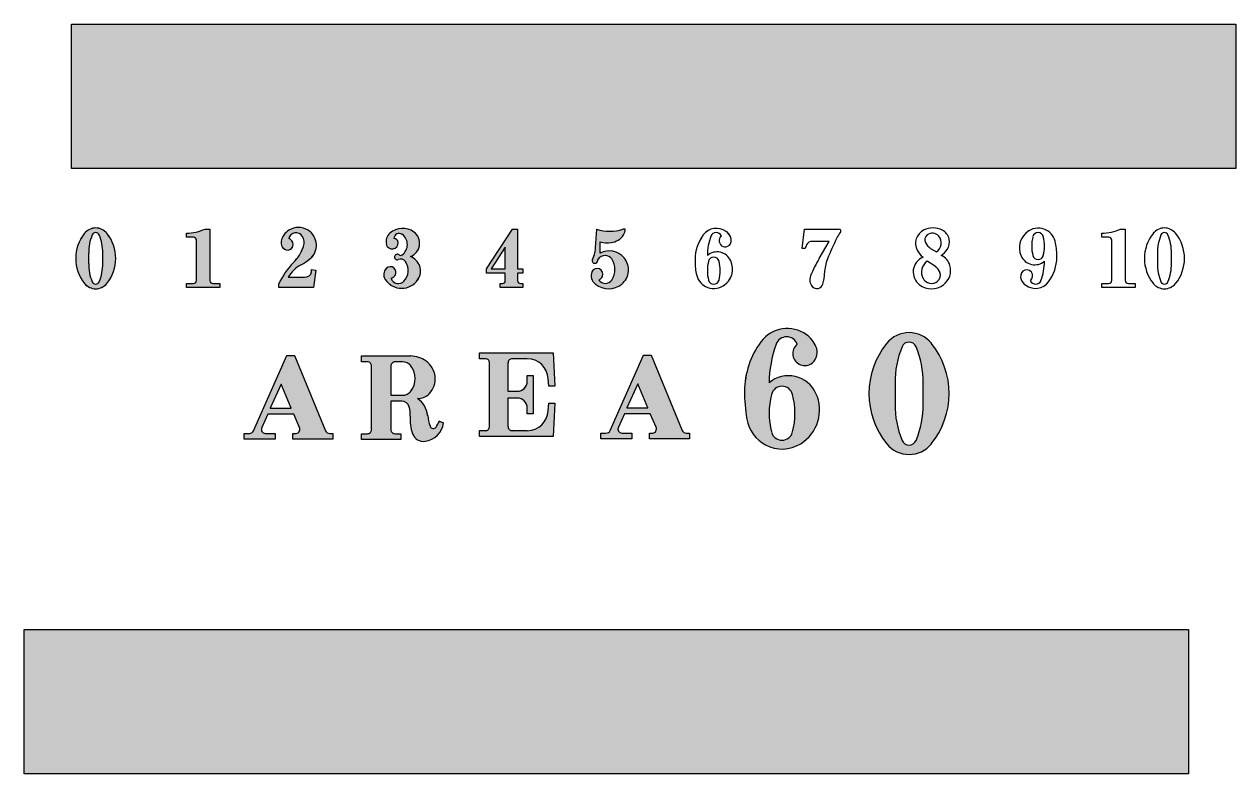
# Model space of a CAD drawing. Extents: x -30826 to 38793, y -30114 to 48793.
# Drawn here: x -30435 to -8716, y 23416 to 36856 of the extents above; entities that cross this region are included whole.
import ezdxf

# ---------------------------------------------------------------- set-up
doc = ezdxf.new("R2010")
doc.units = 13
doc.layers.add('APS_GEOMETRY', color=7, linetype='Continuous')
pattern_1 = [(0, (-25422.162, 29797.571), (0, 6.985), [5.08, -1.905]), (90, (-25422.162, 29797.571), (-6.985, 4e-16), [5.08, -1.905])]

msp = doc.modelspace()

# ---------------------------------------------------------------- hatches: boundary and pattern name
at = {"true_color": 0xffffff}
h = msp.add_hatch(color=7, dxfattribs=at)
h.dxf.hatch_style = 1
h.paths.add_polyline_path([(-8716, 36856), (-29586, 36856), (-29586, 34267), (-8716, 34267)])
h = msp.add_hatch(dxfattribs=at)
h.set_pattern_fill('ANGLE')
h.set_pattern_definition(pattern_1)
h.paths.add_polyline_path([(-28954, 33110, 0.472356), (-29353, 33110, 0.354335), (-29353, 32206, 0.472504), (-28954, 32207, 0.354335)])
h.paths.add_polyline_path([(-29028, 32563, -0.102374), (-29091, 32238, -0.669217), (-29217, 32238, -0.102357), (-29280, 32563), (-29280, 32753, -0.102323), (-29217, 33078, -0.669463), (-29091, 33078, -0.102393), (-29028, 32752)], flags=16)
h = msp.add_hatch(dxfattribs=at)
h.set_pattern_fill('ANGLE')
h.set_pattern_definition(pattern_1)
h.paths.add_polyline_path([(-25346, 33162, 0.293064), (-25694, 33161, 0.202975), (-25829, 32962, 0.283572), (-25776, 32826, 0.903355), (-25639, 32973, 0.087043), (-25692, 33015, -0.661266), (-25451, 33057, -0.228341), (-25428, 32874, -0.007574), (-25430, 32868, -0.110231), (-25608, 32584, 0.077107), (-25871, 32201), (-25871, 32133), (-25251, 32133), (-25209, 32448), (-25283, 32458), (-25283, 32416, -0.35433), (-25409, 32322), (-25703, 32322, -0.134631), (-25470, 32543, 0.046804), (-25314, 32648, 0.511731)])
h.paths.add_polyline_path([(-27107, 33183), (-27192, 33183, -0.094487), (-27527, 33109), (-27527, 33036), (-27402, 33036, -0.414214), (-27349, 32984), (-27349, 32259, -0.41421), (-27401, 32206), (-27527, 32206), (-27527, 32133), (-26929, 32133), (-26929, 32206), (-27055, 32206, -0.414214), (-27107, 32258)])
h.paths.add_polyline_path([(-23513, 32689, 0.598182), (-23450, 33130, 0.356783), (-23882, 33108, 0.272075), (-23943, 32910, 0.930563), (-23734, 32944, 0.36933), (-23807, 33015, -0.614489), (-23660, 33088, -0.503909), (-23660, 32721, -0.333124), (-23713, 32721, 0.548394), (-23796, 32689, 0.606427), (-23733, 32637, -0.362554), (-23597, 32595, -0.343525), (-23626, 32251, -0.573576), (-23859, 32301, 0.196899), (-23786, 32354, 0.889648), (-23943, 32480, 0.354067), (-23964, 32280, 0.54376), (-23376, 32280, 0.480048)])
h = msp.add_hatch(color=7, dxfattribs=at)
h.dxf.hatch_style = 1
h.paths.add_polyline_path([(-21496, 32133), (-21496, 32206), (-21538, 32206, -0.414214), (-21590, 32258), (-21590, 32395), (-21496, 32395), (-21496, 32469), (-21590, 32469), (-21590, 33183), (-21685, 33183), (-22147, 32469), (-22147, 32395), (-21811, 32395), (-21811, 32259, -0.414204), (-21863, 32206), (-21905, 32206), (-21905, 32133)])
h.paths.add_polyline_path([(-21811, 32469), (-22063, 32469), (-21811, 32857)], flags=16)
h.paths.add_polyline_path([(-20197, 32196, 0.346468), (-19724, 32196, 0.417339), (-19682, 32669, 0.354311), (-20113, 32752), (-20113, 32952, 0.086643), (-19913, 32942, 0.220384), (-19693, 33078, 0.149647), (-19661, 33183), (-19703, 33183, -0.165354), (-20176, 33183), (-20207, 32763, -0.086838), (-20249, 32637, 0.737492), (-20187, 32574, 0.319082), (-20155, 32637, -0.259792), (-20018, 32710, -0.244164), (-19903, 32647, -0.296934), (-19901, 32272, -0.542128), (-20134, 32269, 0.157479), (-20071, 32332, 0.990574), (-20260, 32416, 0.330681)])
h = msp.add_hatch(dxfattribs=at)
h.set_pattern_fill('ANGLE')
h.set_pattern_definition(pattern_1)
h.paths.add_polyline_path([(-17082, 30427, -0.08627), (-16957, 31117, -0.69807), (-16578, 31120, 1.000031), (-16305, 30784, 0.314891), (-16242, 31078, 0.133886), (-16410, 31288, 0.409493), (-17229, 31162, 0.15755), (-17523, 30279, 0.047196), (-17481, 29776, 0.236241), (-17145, 29314, 0.267569), (-16515, 29335, 0.379043), (-16243, 30240, 0.494674)])
h.paths.add_polyline_path([(-17040, 30217, -0.778981), (-16662, 30217, -0.126016), (-16662, 29545, -0.779365), (-17040, 29545, -0.126014)], flags=16)
h.paths.add_polyline_path([(-14174, 31137, 0.472356), (-14972, 31137, 0.354335), (-14972, 29331, 0.472504), (-14174, 29331, 0.354335)])
h.paths.add_polyline_path([(-14825, 30423, -0.102323), (-14699, 31074, -0.669463), (-14447, 31074, -0.102393), (-14321, 30423), (-14321, 30045, -0.102374), (-14447, 29394, -0.669217), (-14699, 29394, -0.102357), (-14825, 30045)], flags=16)
h = msp.add_hatch(color=7, dxfattribs=at)
h.dxf.hatch_style = 1
h.paths.add_polyline_path([(-24900, 29415), (-24900, 29520), (-24959, 29520, -0.276303), (-25035, 29565), (-25590, 30915), (-25725, 30915), (-26324, 29565, -0.316391), (-26400, 29520), (-26490, 29520), (-26490, 29415), (-25935, 29415), (-25935, 29520), (-26115, 29520, -0.581446), (-26175, 29625), (-26070, 29865), (-25605, 29865), (-25500, 29625, -0.504245), (-25560, 29520), (-25620, 29520), (-25620, 29415)])
h.paths.add_polyline_path([(-25650, 29970), (-26025, 29970), (-25830, 30405)], flags=16)
h.paths.add_polyline_path([(-23248, 29378, 0.338552), (-22918, 29708), (-22993, 29738, -0.046809), (-23052, 29634, -0.613455), (-23158, 29648, -0.05507), (-23203, 29843, 0.212637), (-23383, 30143, 0.204688), (-23173, 30233, 0.456742), (-23233, 30818, 0.141723), (-23503, 30908), (-24388, 30908), (-24388, 30803), (-24283, 30803, -0.414214), (-24208, 30729), (-24208, 29588, -0.414208), (-24282, 29513), (-24388, 29513), (-24388, 29408), (-23683, 29408), (-23683, 29513), (-23788, 29513, -0.414214), (-23863, 29587), (-23863, 30098), (-23668, 30098, -0.346477), (-23533, 29993, -0.078653), (-23518, 29828, 0.102324), (-23473, 29513, 0.354652)])
h.paths.add_polyline_path([(-23653, 30203), (-23863, 30203), (-23863, 30728, -0.414209), (-23789, 30803), (-23653, 30803, -0.240879), (-23501, 30725, -0.325709), (-23501, 30281, -0.241009)], flags=16)
h.paths.add_polyline_path([(-21043, 30499), (-21028, 30364), (-20923, 30364), (-20953, 30964), (-22273, 30964), (-22273, 30859), (-22168, 30859, -0.414214), (-22093, 30784), (-22093, 29644, -0.414208), (-22167, 29569), (-22273, 29569), (-22273, 29464), (-20953, 29464), (-20923, 30064), (-21028, 30064), (-21043, 29929, -0.401909), (-21418, 29569), (-21688, 29569, -0.414214), (-21763, 29643), (-21763, 30154), (-21598, 30154, -0.414213), (-21418, 29976), (-21418, 29869), (-21313, 29869), (-21313, 30559), (-21418, 30559), (-21418, 30453, -0.414214), (-21596, 30274), (-21763, 30274), (-21763, 30784, -0.414214), (-21688, 30859), (-21418, 30859, -0.401946)])
h.paths.add_polyline_path([(-18507, 29420), (-18507, 29525), (-18567, 29525, -0.276303), (-18642, 29570), (-19197, 30920), (-19332, 30920), (-19932, 29571, -0.316391), (-20007, 29525), (-20097, 29525), (-20097, 29420), (-19542, 29420), (-19542, 29525), (-19722, 29525, -0.581444), (-19782, 29630), (-19677, 29870), (-19212, 29870), (-19107, 29630, -0.504245), (-19167, 29525), (-19227, 29525), (-19227, 29420)])
h.paths.add_polyline_path([(-19257, 29975), (-19632, 29975), (-19437, 30410)], flags=16)
h = msp.add_hatch(color=7, dxfattribs=at)
h.dxf.hatch_style = 1
h.paths.add_polyline_path([(-9565, 26005), (-30435, 26005), (-30435, 23416), (-9565, 23416)])

# ---------------------------------------------------------------- linework, layer by layer
at = {"lineweight": 0}
for p, q in [((-8716, 36856), (-29586, 36856)), ((-29586, 36856), (-29586, 34267)), ((-8716, 34267), (-8716, 36856)), ((-29586, 34267), (-8716, 34267)), ((-30435, 23416), (-30435, 26005)), ((-30435, 26005), (-9565, 26005)), ((-9565, 26005), (-9565, 23416)), ((-9565, 23416), (-30435, 23416))]:
    msp.add_line(p, q, dxfattribs=at)
at = {"color": 7, "lineweight": 0}
for p, q in [((-29586, 34267), (-29586, 36856)), ((-29586, 36856), (-8716, 36856)), ((-8716, 36856), (-8716, 34267)), ((-8716, 34267), (-29586, 34267)), ((-27527, 33036), (-27527, 33109)), ((-27402, 33036), (-27527, 33036)), ((-27192, 33183), (-27107, 33183)), ((-27107, 33183), (-27107, 32258)), ((-22147, 32469), (-21685, 33183)), ((-21685, 33183), (-22147, 32469)), ((-21685, 33183), (-21590, 33183)), ((-21590, 33183), (-21685, 33183)), ((-21590, 33183), (-21590, 32469)), ((-21590, 32469), (-21590, 33183)), ((-20207, 32763), (-20176, 33183)), ((-20176, 33183), (-20207, 32763)), ((-19703, 33183), (-19661, 33183)), ((-19661, 33183), (-19703, 33183)), ((-27349, 32259), (-27349, 32984)), ((-22063, 32469), (-21811, 32857)), ((-22063, 32469), (-21811, 32857)), ((-21811, 32857), (-21811, 32469)), ((-21811, 32857), (-21811, 32469)), ((-20113, 32952), (-20113, 32752)), ((-20113, 32752), (-20113, 32952)), ((-29280, 32563), (-29280, 32753)), ((-29028, 32752), (-29028, 32563)), ((-25283, 32416), (-25283, 32458)), ((-25283, 32458), (-25209, 32448)), ((-25209, 32448), (-25251, 32133)), ((-22147, 32395), (-22147, 32469)), ((-22147, 32469), (-22147, 32395)), ((-21811, 32395), (-22147, 32395)), ((-22147, 32395), (-21811, 32395)), ((-21811, 32469), (-22063, 32469)), ((-21811, 32469), (-22063, 32469)), ((-21811, 32259), (-21811, 32395)), ((-21811, 32395), (-21811, 32259)), ((-21590, 32469), (-21496, 32469)), ((-21496, 32469), (-21590, 32469)), ((-21496, 32395), (-21590, 32395)), ((-21590, 32395), (-21590, 32258)), ((-21590, 32258), (-21590, 32395)), ((-21590, 32395), (-21496, 32395)), ((-21496, 32469), (-21496, 32395)), ((-21496, 32395), (-21496, 32469)), ((-27527, 32133), (-27527, 32206)), ((-27527, 32206), (-27401, 32206)), ((-27055, 32206), (-26929, 32206)), ((-26929, 32206), (-26929, 32133)), ((-25871, 32133), (-25871, 32201)), ((-25703, 32322), (-25409, 32322)), ((-21905, 32133), (-21905, 32206)), ((-21905, 32206), (-21863, 32206)), ((-21863, 32206), (-21905, 32206)), ((-21905, 32206), (-21905, 32133)), ((-21538, 32206), (-21496, 32206)), ((-21496, 32206), (-21538, 32206)), ((-21496, 32206), (-21496, 32133)), ((-21496, 32133), (-21496, 32206)), ((-26929, 32133), (-27527, 32133)), ((-25251, 32133), (-25871, 32133)), ((-21496, 32133), (-21905, 32133)), ((-21905, 32133), (-21496, 32133)), ((-25725, 30915), (-26324, 29565)), ((-25725, 30915), (-26324, 29565)), ((-25590, 30915), (-25725, 30915)), ((-25590, 30915), (-25725, 30915)), ((-25035, 29565), (-25590, 30915)), ((-25035, 29565), (-25590, 30915)), ((-24388, 30803), (-24388, 30908)), ((-24388, 30908), (-23503, 30908)), ((-23503, 30908), (-24388, 30908)), ((-24388, 30908), (-24388, 30803)), ((-22273, 30859), (-22273, 30964)), ((-22273, 30964), (-20953, 30964)), ((-20953, 30964), (-22273, 30964)), ((-22273, 30964), (-22273, 30859)), ((-22168, 30859), (-22273, 30859)), ((-22273, 30859), (-22168, 30859)), ((-21418, 30859), (-21688, 30859)), ((-21688, 30859), (-21418, 30859)), ((-20953, 30964), (-20923, 30364)), ((-20923, 30364), (-20953, 30964)), ((-19932, 29571), (-19332, 30920)), ((-19332, 30920), (-19932, 29571)), ((-19332, 30920), (-19197, 30920)), ((-19197, 30920), (-19332, 30920)), ((-19197, 30920), (-18642, 29570)), ((-18642, 29570), (-19197, 30920)), ((-24283, 30803), (-24388, 30803)), ((-24388, 30803), (-24283, 30803)), ((-24208, 29588), (-24208, 30729)), ((-24208, 30729), (-24208, 29588)), ((-23863, 30203), (-23863, 30728)), ((-23863, 30203), (-23863, 30728)), ((-23789, 30803), (-23653, 30803)), ((-23789, 30803), (-23653, 30803)), ((-22093, 29644), (-22093, 30784)), ((-22093, 30784), (-22093, 29644)), ((-21763, 30784), (-21763, 30274)), ((-21763, 30274), (-21763, 30784)), ((-21418, 30453), (-21418, 30559)), ((-21418, 30559), (-21313, 30559)), ((-21313, 30559), (-21418, 30559)), ((-21418, 30559), (-21418, 30453)), ((-21313, 30559), (-21313, 29869)), ((-21313, 29869), (-21313, 30559)), ((-21028, 30364), (-21043, 30499)), ((-21043, 30499), (-21028, 30364)), ((-19632, 29975), (-19437, 30410)), ((-19632, 29975), (-19437, 30410)), ((-19437, 30410), (-19257, 29975)), ((-19437, 30410), (-19257, 29975)), ((-26025, 29970), (-25830, 30405)), ((-26025, 29970), (-25830, 30405)), ((-25830, 30405), (-25650, 29970)), ((-25830, 30405), (-25650, 29970)), ((-23653, 30203), (-23863, 30203)), ((-23653, 30203), (-23863, 30203)), ((-21763, 30274), (-21596, 30274)), ((-21596, 30274), (-21763, 30274)), ((-20923, 30364), (-21028, 30364)), ((-21028, 30364), (-20923, 30364)), ((-23668, 30098), (-23863, 30098)), ((-23863, 30098), (-23863, 29587)), ((-23863, 30098), (-23668, 30098)), ((-23863, 29587), (-23863, 30098)), ((-21598, 30154), (-21763, 30154)), ((-21763, 30154), (-21763, 29643)), ((-21763, 30154), (-21598, 30154)), ((-21763, 29643), (-21763, 30154)), ((-21418, 29869), (-21418, 29976)), ((-21418, 29976), (-21418, 29869)), ((-21043, 29929), (-21028, 30064)), ((-21028, 30064), (-21043, 29929)), ((-21028, 30064), (-20923, 30064)), ((-20923, 30064), (-21028, 30064)), ((-20923, 30064), (-20953, 29464)), ((-20953, 29464), (-20923, 30064)), ((-19257, 29975), (-19632, 29975)), ((-19257, 29975), (-19632, 29975)), ((-26175, 29625), (-26070, 29865)), ((-26175, 29625), (-26070, 29865)), ((-26070, 29865), (-25605, 29865)), ((-26070, 29865), (-25605, 29865)), ((-25650, 29970), (-26025, 29970)), ((-25650, 29970), (-26025, 29970)), ((-25605, 29865), (-25500, 29625)), ((-25605, 29865), (-25500, 29625)), ((-21313, 29869), (-21418, 29869)), ((-21418, 29869), (-21313, 29869)), ((-19677, 29870), (-19782, 29630)), ((-19782, 29630), (-19677, 29870)), ((-19212, 29870), (-19677, 29870)), ((-19677, 29870), (-19212, 29870)), ((-19107, 29630), (-19212, 29870)), ((-19212, 29870), (-19107, 29630)), ((-22993, 29738), (-22918, 29708)), ((-22918, 29708), (-22993, 29738)), ((-22273, 29569), (-22167, 29569)), ((-22273, 29464), (-22273, 29569)), ((-22167, 29569), (-22273, 29569)), ((-22273, 29569), (-22273, 29464)), ((-21688, 29569), (-21418, 29569)), ((-21418, 29569), (-21688, 29569)), ((-26400, 29520), (-26490, 29520)), ((-26490, 29520), (-26490, 29415)), ((-26400, 29520), (-26490, 29520)), ((-26490, 29520), (-26490, 29415)), ((-26490, 29415), (-25935, 29415)), ((-26490, 29415), (-25935, 29415)), ((-25935, 29520), (-26115, 29520)), ((-25935, 29520), (-26115, 29520)), ((-25935, 29415), (-25935, 29520)), ((-25935, 29415), (-25935, 29520)), ((-25560, 29520), (-25620, 29520)), ((-25620, 29520), (-25620, 29415)), ((-25560, 29520), (-25620, 29520)), ((-25620, 29520), (-25620, 29415)), ((-25620, 29415), (-24900, 29415)), ((-25620, 29415), (-24900, 29415)), ((-24900, 29520), (-24959, 29520)), ((-24900, 29520), (-24959, 29520)), ((-24900, 29415), (-24900, 29520)), ((-24900, 29415), (-24900, 29520)), ((-24388, 29513), (-24282, 29513)), ((-24388, 29408), (-24388, 29513)), ((-24282, 29513), (-24388, 29513)), ((-24388, 29513), (-24388, 29408)), ((-23683, 29408), (-24388, 29408)), ((-24388, 29408), (-23683, 29408)), ((-23788, 29513), (-23683, 29513)), ((-23683, 29513), (-23788, 29513)), ((-23683, 29513), (-23683, 29408)), ((-23683, 29408), (-23683, 29513)), ((-20953, 29464), (-22273, 29464)), ((-22273, 29464), (-20953, 29464)), ((-20097, 29525), (-20007, 29525)), ((-20097, 29420), (-20097, 29525)), ((-20007, 29525), (-20097, 29525)), ((-20097, 29525), (-20097, 29420)), ((-19542, 29420), (-20097, 29420)), ((-20097, 29420), (-19542, 29420)), ((-19722, 29525), (-19542, 29525)), ((-19542, 29525), (-19722, 29525)), ((-19542, 29525), (-19542, 29420)), ((-19542, 29420), (-19542, 29525)), ((-19227, 29420), (-19227, 29525)), ((-19227, 29525), (-19167, 29525)), ((-19167, 29525), (-19227, 29525)), ((-19227, 29525), (-19227, 29420)), ((-18507, 29420), (-19227, 29420)), ((-19227, 29420), (-18507, 29420)), ((-18567, 29525), (-18507, 29525)), ((-18507, 29525), (-18567, 29525)), ((-18507, 29525), (-18507, 29420)), ((-18507, 29420), (-18507, 29525))]:
    msp.add_line(p, q, dxfattribs=at)
for points in [[(-29586, 36856), (-8716, 36856), (-8716, 34267), (-29586, 34267)], [(-30435, 26005), (-9565, 26005), (-9565, 23416), (-30435, 23416)]]:
    msp.add_lwpolyline(points, close=True)
for centre, radius, start, end in [((-28796, 32658), 717, 141.4338, 218.5706), ((-29154, 32945), 258, 38.1571, 141.8399), ((-28462, 32763), 818, 157.3612, 180.7305), ((-29154, 33052), 68.1, 22.4634, 157.6667), ((-29846, 32763), 818, 359.2619, 22.6471), ((-29512, 32658), 717, 321.4289, 38.5657), ((-27552, 34027), 918, 271.5435, 293.1342), ((-27401, 32984), 52.2, 0.2965, 90.2967), ((-25527, 32903), 308, 122.4532, 167.7262), ((-25519, 32890), 323, 57.5159, 122.4627), ((-25562, 32985), 133, 32.994, 166.8314), ((-25786, 32844), 196, 41.5675, 61.2341), ((-25629, 32942), 212, 341.4922, 32.9821), ((-25515, 32893), 318, 308.7013, 57.7118), ((-23745, 32957), 204, 131.6473, 193.3248), ((-23652, 32854), 342, 54.4048, 131.8079), ((-23715, 33014), 92.1, 53.6335, 179.6752), ((-23812, 32937), 78.6, 3.5123, 86.4055), ((-23796, 32905), 229, 306.4896, 53.562), ((-23600, 32927), 253, 290.0746, 54.5224), ((-19939, 33878), 734, 251.2211, 288.7778), ((-19939, 33878), 734, 251.2211, 288.7778), ((-19950, 33248), 308, 276.8577, 326.6203), ((-19950, 33248), 308, 276.9067, 326.6203), ((-19848, 33182), 187, 326.2716, 0.3154), ((-19848, 33182), 187, 326.2716, 0.3154), ((-17654, 32630, 140000000), 756, 144.1619, 179.4835), ((-18026, 32901), 295, 54.2113, 144.5456), ((-17165, 32703), 1024, 159.7931, 179.5949), ((-18032, 33022), 101, 20.5623, 159.432), ((-17869, 32973), 108, 129.0945, 309.098), ((-18004, 32934), 256, 24.5528, 53.9066), ((-17890, 32985), 131, 312.9432, 25.0981), ((-25692, 32937), 139, 167.1045, 231.9286), ((-25715, 32906), 101, 231.7802, 41.6765), ((-26154, 33126), 769, 315.223, 340.8641), ((-23840, 32934), 107, 193.3244, 3.7503), ((-19983, 33518), 581, 257.0875, 276.8692), ((-19983, 33518), 581, 257.0875, 276.8952), ((-24503, 31545), 1517, 136.7663, 154.4031), ((-25947, 33427), 1004, 298.2798, 308.9096), ((-23751, 32680), 46.2, 167.7643, 292.6989), ((-23744, 32679), 53.1, 52.8441, 168.3007), ((-23690, 32534), 112, 32.9857, 112.6989), ((-23686, 32756), 44, 233.3911, 306.4895), ((-23833, 32442), 281, 316.5809, 32.9858), ((-23609, 32430), 277, 326.196, 69.7475), ((-20208, 32615), 46.4, 151.4418, 298.6974), ((-20208, 32615), 46.4, 151.8284, 297.4624), ((-20589, 32820), 386, 331.6584, 351.4639), ((-20589, 32820), 386, 331.6119, 351.4639), ((-20215, 32628), 61.5, 297.6133, 8.401), ((-20215, 32628), 61.5, 298.5465, 8.401), ((-20020, 32551), 159, 89.1816, 147.4338), ((-20020, 32551), 159, 89.1816, 147.4338), ((-19949, 32445), 348, 39.9406, 117.9798), ((-19949, 32445), 348, 39.9406, 117.9798), ((-20021, 32568), 143, 33.9501, 88.8344), ((-20021, 32568), 143, 33.9501, 88.8344), ((-20190, 32458), 344, 326.6819, 33.314), ((-20190, 32458), 344, 327.1623, 33.314), ((-19937, 32453), 334, 309.6169, 40.2277), ((-19937, 32453), 334, 309.6169, 40.2277), ((-17069, 32622), 1341, 179.3644, 190.1728), ((-17512, 32437), 677, 165.6355, 194.3644), ((-18015, 32504), 270, 24.5894, 130.0881), ((-18074, 32582), 97.5, 14.1773, 165.8489), ((-18636, 32437), 677, 345.6392, 14.3684), ((-18094, 32468), 357, 301.7448, 24.6157), ((-28462, 32553), 818, 179.2657, 202.6427), ((-29846, 32553), 818, 337.3535, 0.7343), ((-25183, 32009), 607, 118.4176, 148.9166), ((-25404, 32447), 125, 267.8482, 345.8911), ((-23831, 32367), 159, 136.0058, 212.929), ((-23872, 32407), 102, 325.5238, 136.3092), ((-20080, 32349), 192, 159.3477, 232.5399), ((-20080, 32349), 192, 159.3477, 232.5399), ((-20165, 32374), 103, 336.58, 155.4948), ((-20165, 32374), 103, 336.58, 155.4948), ((-18074, 32437), 319, 189.4425, 242.6086), ((-29154, 32371), 258, 218.1708, 321.8261), ((-29154, 32264), 68.1, 202.4014, 337.5658), ((-27401, 32259), 52.2, 270.2973, 0.2966), ((-27055, 32259), 52.2, 180.2966, 270.2967), ((-23670, 32471), 350, 212.9291, 326.2992), ((-23887, 32417), 119, 283.2657, 325.7073), ((-23728, 32344), 138, 198.0953, 316.2856), ((-21863, 32259), 52.2, 270.2986, 0.2967), ((-21863, 32259), 52.2, 270.2986, 0.2967), ((-21538, 32259), 52.2, 180.2966, 270.2967), ((-21538, 32259), 52.2, 180.2966, 270.2967), ((-19960, 32496), 382, 231.7794, 308.2177), ((-19960, 32496), 382, 231.7794, 308.2177), ((-20200, 32399), 145, 297.101, 332.8985), ((-20200, 32399), 145, 297.101, 332.8985), ((-20018, 32346), 139, 213.6643, 327.5176), ((-20018, 32346), 139, 213.6643, 326.3266), ((-18073, 32432), 315, 241.9351, 301.8552), ((-18074, 32293), 97.5, 194.1485, 345.8749), ((-16755, 30809), 591, 54.2113, 143.2863), ((-16711, 30875), 511, 23.4035, 53.9066), ((-16010, 30266), 1513, 143.67, 179.4835), ((-15033, 30412), 2048, 159.7931, 179.5949), ((-16767, 31049), 202, 20.5623, 159.432), ((-16441, 30952), 216, 129.0945, 309.098), ((-16483, 30976), 262, 312.9432, 22.8582), ((-23523, 30396), 512, 55.4331, 87.6987), ((-23523, 30396), 512, 55.4331, 87.6987), ((-22167, 30784), 74.6, 0.2965, 90.2967), ((-22167, 30784), 74.6, 0.2965, 90.2967), ((-21688, 30784), 74.6, 90.2966, 180.2966), ((-21688, 30784), 74.6, 90.2966, 180.2966), ((-21418, 30483), 376, 2.4104, 90.0002), ((-21418, 30483), 376, 2.4104, 90.0002), ((-24282, 30728), 74.6, 0.2965, 90.2967), ((-24282, 30728), 74.6, 0.2965, 90.2967), ((-23788, 30728), 74.6, 90.2975, 180.2966), ((-23788, 30728), 74.6, 90.2975, 180.2966), ((-23653, 30616), 187, 35.827, 90.0004), ((-23653, 30616), 187, 36.8542, 90.0004), ((-23653, 30616), 187, 35.827, 36.8542), ((-23806, 30503), 377, 323.9255, 36.0891), ((-23806, 30503), 377, 323.9255, 36.0891), ((-23456, 30499), 389, 316.7572, 54.9499), ((-23456, 30499), 389, 316.7572, 54.9499), ((-21597, 30453), 179, 270.2708, 0.2709), ((-21597, 30453), 179, 270.2708, 0.2709), ((-16734, 30013), 541, 24.5894, 130.0881), ((-23653, 30390), 187, 270, 324.2016), ((-23653, 30390), 187, 270, 324.2016), ((-23383, 30434), 291, 270.0583, 316.3301), ((-23383, 30434), 291, 270.0583, 316.3301), ((-14841, 30250), 2682, 179.3644, 190.1728), ((-16890, 29941), 713, 301.7448, 24.6157), ((-23667, 29960), 138, 14.7324, 90.3083), ((-23667, 29960), 138, 13.8682, 90.3083), ((-24046, 29863), 529, 356.4813, 14.4131), ((-24046, 29863), 529, 356.1986, 14.1874), ((-23630, 29791), 430, 6.5948, 54.9681), ((-23630, 29791), 430, 6.9505, 54.9681), ((-21597, 29974), 179, 0.3317, 90.3316), ((-21597, 29974), 179, 0.3317, 90.3316), ((-22734, 29779), 785, 176.2446, 199.692), ((-22734, 29779), 785, 176.4352, 199.8047), ((-22299, 29949), 910, 186.6887, 199.2972), ((-22299, 29949), 910, 186.8568, 199.2973), ((-21418, 29944), 376, 270.0054, 357.5878), ((-21418, 29944), 376, 270.0054, 357.5878), ((-16851, 29881), 638, 189.4425, 242.6101), ((-26394, 29596), 76.3, 265.9987, 336.2263), ((-26394, 29596), 76.3, 265.9987, 336.2263), ((-26115, 29590), 69.5, 149.2976, 270.0003), ((-26115, 29590), 69.5, 149.2976, 270.0003), ((-25568, 29595), 75.2, 276.7667, 23.8038), ((-25568, 29595), 75.2, 276.7667, 23.8038), ((-24959, 29605), 85.4, 208.2176, 270.0002), ((-24959, 29605), 85.4, 208.2176, 270.0002), ((-24282, 29588), 74.6, 270.2978, 0.2966), ((-24282, 29588), 74.6, 270.2978, 0.2966), ((-23788, 29588), 74.6, 180.2966, 270.2967), ((-23788, 29588), 74.6, 180.2966, 270.2967), ((-23299, 29759), 384, 277.5957, 352.4101), ((-23299, 29759), 384, 277.5957, 352.4101), ((-23101, 29668), 59.8, 199.2972, 324.3851), ((-23101, 29668), 59.8, 199.2969, 325.4058), ((-23577, 30002), 641, 324.8476, 335.6627), ((-23577, 30002), 641, 324.9428, 335.6627), ((-22167, 29643), 74.6, 270.2977, 0.2966), ((-22167, 29643), 74.6, 270.2977, 0.2966), ((-21688, 29643), 74.6, 180.2966, 270.2967), ((-21688, 29643), 74.6, 180.2966, 270.2967), ((-20002, 29601), 76.3, 265.9987, 336.2263), ((-20002, 29601), 76.3, 265.9987, 336.2263), ((-19722, 29595), 69.5, 149.2976, 270), ((-19722, 29595), 69.5, 149.2976, 270), ((-19176, 29600), 75.2, 276.7667, 23.8038), ((-19176, 29600), 75.2, 276.7667, 23.8038), ((-18567, 29611), 85.4, 208.2176, 270.0002), ((-18567, 29611), 85.4, 208.2176, 270.0002), ((-23277, 29584), 208, 199.5361, 278.0693), ((-23277, 29584), 208, 199.9606, 278.0693), ((-16848, 29870), 631, 241.9366, 301.8552)]:
    msp.add_arc(centre, radius, start, end, dxfattribs=at)
at = {"layer": 'APS_GEOMETRY', "ltscale": 1000}
for p, q in [((-27527, 33036), (-27527, 33109)), ((-27402, 33036), (-27527, 33036)), ((-27192, 33183), (-27107, 33183)), ((-27107, 33183), (-27107, 32259)), ((-22147, 32469), (-21685, 33183)), ((-21685, 33183), (-21590, 33183)), ((-21590, 33183), (-21590, 32469)), ((-20176, 33183), (-20207, 32763)), ((-19661, 33183), (-19703, 33183)), ((-16487, 32836), (-16445, 33183)), ((-16445, 33183), (-15836, 33183)), ((-11117, 33036), (-11117, 33109)), ((-10991, 33036), (-11117, 33036)), ((-10781, 33183), (-10697, 33183)), ((-10697, 33183), (-10697, 32259)), ((-27349, 32259), (-27349, 32983)), ((-21811, 32857), (-22063, 32469)), ((-21811, 32469), (-21811, 32857)), ((-20113, 32752), (-20113, 32952)), ((-16435, 32836), (-16487, 32836)), ((-16414, 32899), (-16435, 32836)), ((-16004, 32962), (-16309, 32962)), ((-16183, 32658), (-16004, 32962)), ((-14186, 32836, 70000000), (-14081, 32773, 70000000)), ((-10939, 32259), (-10939, 32983)), ((-29280, 32752), (-29280, 32563)), ((-29028, 32563), (-29028, 32752)), ((-14102, 32511, 70000000), (-14249, 32605, 70000000)), ((-10121, 32752), (-10121, 32563)), ((-9869, 32563), (-9869, 32752)), ((-25283, 32416), (-25283, 32458)), ((-25283, 32458), (-25209, 32448)), ((-25209, 32448), (-25251, 32133)), ((-22147, 32395), (-22147, 32469)), ((-21811, 32395), (-22147, 32395)), ((-22063, 32469), (-21811, 32469)), ((-21811, 32259), (-21811, 32395)), ((-21590, 32469), (-21496, 32469)), ((-21496, 32395), (-21590, 32395)), ((-21590, 32395), (-21590, 32259)), ((-21496, 32469), (-21496, 32395)), ((-27527, 32133), (-27527, 32206)), ((-27527, 32206), (-27402, 32206)), ((-27055, 32206), (-26929, 32206)), ((-26929, 32206), (-26929, 32133)), ((-25871, 32133), (-25871, 32201)), ((-25703, 32322), (-25409, 32322)), ((-21905, 32133), (-21905, 32206)), ((-21905, 32206), (-21863, 32206)), ((-21538, 32206), (-21496, 32206)), ((-21496, 32206), (-21496, 32133)), ((-11117, 32133), (-11117, 32206)), ((-11117, 32206), (-10991, 32206)), ((-10645, 32206), (-10519, 32206)), ((-10519, 32206), (-10519, 32133)), ((-26929, 32133), (-27527, 32133)), ((-25251, 32133), (-25871, 32133)), ((-21496, 32133), (-21905, 32133)), ((-10519, 32133), (-11117, 32133)), ((-26325, 29565), (-25725, 30915)), ((-25725, 30915), (-25590, 30915)), ((-25590, 30915), (-25035, 29565)), ((-24388, 30803, 100000000), (-24388, 30908, 100000000)), ((-24388, 30908, 100000000), (-23503, 30908, 100000000)), ((-22273, 30859), (-22273, 30964)), ((-22273, 30964), (-20953, 30964)), ((-22168, 30859), (-22273, 30859)), ((-21418, 30859), (-21688, 30859)), ((-20953, 30964), (-20923, 30364)), ((-19932, 29570), (-19332, 30920)), ((-19332, 30920), (-19197, 30920)), ((-19197, 30920), (-18642, 29570)), ((-24283, 30803, 100000000), (-24388, 30803, 100000000)), ((-24208, 29588, 100000000), (-24208, 30728, 100000000)), ((-23863, 30728, 100000000), (-23863, 30203, 100000000)), ((-23653, 30803, 100000000), (-23788, 30803, 100000000)), ((-22093, 29644), (-22093, 30784)), ((-21763, 30784), (-21763, 30274)), ((-21418, 30454), (-21418, 30559)), ((-21418, 30559), (-21313, 30559)), ((-21313, 30559), (-21313, 29869)), ((-21028, 30364), (-21043, 30499)), ((-19437, 30410), (-19632, 29975)), ((-19257, 29975), (-19437, 30410)), ((-14825, 30423, -40000000), (-14825, 30045, -40000000)), ((-14321, 30045, -40000000), (-14321, 30423, -40000000)), ((-25830, 30405), (-26025, 29970)), ((-25650, 29970), (-25830, 30405)), ((-23863, 30203, 100000000), (-23653, 30203, 100000000)), ((-21763, 30274), (-21598, 30274)), ((-20923, 30364), (-21028, 30364)), ((-23668, 30098, 100000000), (-23863, 30098, 100000000)), ((-23863, 30098, 100000000), (-23863, 29588, 100000000)), ((-21598, 30154), (-21763, 30154)), ((-21763, 30154), (-21763, 29644)), ((-21418, 29869), (-21418, 29974)), ((-21043, 29929), (-21028, 30064)), ((-21028, 30064), (-20923, 30064)), ((-20923, 30064), (-20953, 29464)), ((-19632, 29975), (-19257, 29975)), ((-26070, 29865), (-26175, 29625)), ((-25605, 29865), (-26070, 29865)), ((-26025, 29970), (-25650, 29970)), ((-25500, 29625), (-25605, 29865)), ((-21313, 29869), (-21418, 29869)), ((-19677, 29870), (-19782, 29630)), ((-19212, 29870), (-19677, 29870)), ((-19107, 29630), (-19212, 29870)), ((-22993, 29738, 100000000), (-22918, 29708, 100000000)), ((-22273, 29464), (-22273, 29569)), ((-22273, 29569), (-22168, 29569)), ((-21688, 29569), (-21418, 29569)), ((-26490, 29415), (-26490, 29520)), ((-26490, 29520), (-26400, 29520)), ((-25935, 29415), (-26490, 29415)), ((-26115, 29520), (-25935, 29520)), ((-25935, 29520), (-25935, 29415)), ((-25620, 29415), (-25620, 29520)), ((-25620, 29520), (-25560, 29520)), ((-24900, 29415), (-25620, 29415)), ((-24960, 29520), (-24900, 29520)), ((-24900, 29520), (-24900, 29415)), ((-24388, 29408, 100000000), (-24388, 29513, 100000000)), ((-24388, 29513, 100000000), (-24283, 29513, 100000000)), ((-23683, 29408, 100000000), (-24388, 29408, 100000000)), ((-23788, 29513, 100000000), (-23683, 29513, 100000000)), ((-23683, 29513, 100000000), (-23683, 29408, 100000000)), ((-20953, 29464), (-22273, 29464)), ((-20097, 29420), (-20097, 29525)), ((-20097, 29525), (-20007, 29525)), ((-19542, 29420), (-20097, 29420)), ((-19722, 29525), (-19542, 29525)), ((-19542, 29525), (-19542, 29420)), ((-19227, 29420), (-19227, 29525)), ((-19227, 29525), (-19167, 29525)), ((-18507, 29420), (-19227, 29420)), ((-18567, 29525), (-18507, 29525)), ((-18507, 29525), (-18507, 29420))]:
    msp.add_line(p, q, dxfattribs=at)
for centre, radius, start, end in [((-28796, 32658), 717, 140.978, 219.022), ((-29154, 32945), 258, 39.4246, 140.5742), ((-28462, 32763), 818, 157.3554, 180.7336), ((-29154, 33052), 68.1, 22.4033, 157.5972), ((-29846, 32763), 818, 359.2637, 22.6421), ((-29512, 32658), 717, 320.9786, 39.0222), ((-27552, 34027), 918, 271.5435, 293.1341), ((-27401, 32984), 52.2, 359.7005, 90.3046), ((-25527, 32903), 308, 122.4778, 168.7585), ((-25519, 32890), 323, 57.5159, 122.4861), ((-25562, 32985), 133, 32.8971, 166.8312), ((-25786, 32844), 196, 41.4311, 61.2341), ((-25629, 32942), 212, 339.7593, 32.9212), ((-25515, 32893), 318, 309.2954, 57.7117), ((-23745, 32957), 204, 131.6561, 193.2898), ((-23652, 32854), 342, 53.7708, 131.8132), ((-23715, 33014), 92.1, 53.456, 179.6753), ((-23812, 32937), 78.6, 3.5851, 86.4052), ((-23796, 32905), 229, 306.5093, 53.4905), ((-23600, 32927), 253, 290.0746, 53.6638), ((-19939, 33878), 734, 251.2211, 288.7777), ((-19950, 33248), 308, 276.8946, 326.626), ((-19848, 33182), 187, 326.281, 0.3156), ((-17654, 32630), 756, 143.6671, 179.4651), ((-18026, 32901), 295, 54.2129, 143.2789), ((-17165, 32703), 1024, 159.7935, 179.5949), ((-18032, 33022), 101, 20.5623, 159.436), ((-17869, 32973), 108, 129.0946, 309.0946), ((-18004, 32934), 256, 23.4103, 53.9084), ((-17890, 32985), 131, 312.9406, 22.8714), ((-9953, 30170), 6568, 154.2316, 157.8405), ((-15505, 32852), 403, 138.2047, 154.4181), ((-15833, 33145), 37.9, 318.3432, 94.7888), ((-14189, 32925, 70000000), 268, 117.5391, 206.6032), ((-14144, 32838, 70000000), 365, 62.5665, 117.4358), ((-14179, 32990, 70000000), 113, 128.7858, 205.224), ((-14155, 32961, 70000000), 150, 39.7575, 128.8194), ((-14190, 32934, 70000000), 194, 303.9833, 39.1627), ((-14085, 32952, 70000000), 236, 324.5354, 62.7195), ((-12240, 32849, 70000000), 357, 121.7716, 204.5865), ((-12261, 32884, 70000000), 315, 61.9351, 121.8855), ((-11698, 32879, 70000000), 677, 165.6392, 194.3612), ((-12260, 33024, 70000000), 97.5, 14.1252, 165.8748), ((-12822, 32879, 70000000), 677, 345.639, 14.361), ((-12260, 32879, 70000000), 319, 9.4445, 62.6087), ((-11142, 34027), 918, 271.5435, 293.1341), ((-10991, 32984), 52.2, 359.7005, 90.3046), ((-9637, 32658), 717, 140.978, 219.022), ((-9995, 32945), 258, 39.4246, 140.5742), ((-9303, 32763), 818, 157.3554, 180.7336), ((-9995, 33052), 68.1, 22.4033, 157.5972), ((-10687, 32763), 818, 359.2637, 22.6421), ((-10352, 32658), 717, 320.9786, 39.0222), ((-25692, 32937), 139, 169.3831, 232.6883), ((-25715, 32906), 101, 232.83, 41.4123), ((-26154, 33126), 769, 315.223, 340.3853), ((-23840, 32934), 107, 193.2578, 3.8034), ((-19983, 33518), 581, 257.0875, 276.8888), ((-17869, 32973), 108, 309.0946410000646, 309.0946429998149), ((-16319, 32860), 103, 84.3647, 157.5628), ((-14093, 32977, 70000000), 376, 207.2247, 232.3882), ((-14062, 33043, 70000000), 241, 204.9714, 239.0062), ((-14276, 33094, 70000000), 474, 305.9917, 324.0003), ((-13265, 32695, 70000000), 1341, 359.354, 10.1733), ((-24503, 31545), 1517, 136.7663, 154.4031), ((-25947, 33427), 1004, 298.2781, 309.0976), ((-23751, 32680), 46.2, 167.7312, 292.6446), ((-23744, 32679), 53.1, 52.8446, 168.2719), ((-23690, 32534), 112, 33.0769, 112.7216), ((-23686, 32756), 44, 233.3907, 306.592), ((-23833, 32442), 281, 316.5861, 33.022), ((-23609, 32430), 277, 327.1248, 69.7475), ((-20208, 32615), 46.4, 151.4036, 298.5935), ((-20589, 32820), 386, 331.663, 351.464), ((-20215, 32628), 61.5, 298.4677, 8.4017), ((-20020, 32551), 159, 89.1721, 147.4334), ((-19949, 32445), 348, 39.9377, 117.9798), ((-20021, 32568), 143, 33.9535, 88.824), ((-20190, 32458), 344, 326.6842, 33.3155), ((-19937, 32453), 334, 309.6171, 40.2247), ((-17069, 32622), 1341, 179.354, 190.1733), ((-17512, 32437), 677, 165.639, 194.361), ((-18015, 32504), 270, 24.551, 130.0882), ((-18074, 32582), 97.5, 14.1267, 165.8733), ((-18636, 32437), 677, 345.6392, 14.3612), ((-18094, 32468), 357, 301.7716, 24.5865), ((-13764, 31252), 2798, 149.8265, 157.0423), ((-15401, 32384), 687, 157.4358, 179.0267), ((-14211, 32414, 70000000), 288, 112.9442, 232.5058), ((-14109, 32410, 70000000), 241, 125.8127, 207.0465), ((-14104, 32458, 70000000), 274, 15.6984, 67.149), ((-12319, 32813, 70000000), 270, 204.551, 310.0882), ((-12260, 32735, 70000000), 97.5, 194.1267, 345.8733), ((-13169, 32614, 70000000), 1024, 339.7935, 359.5949), ((-12680, 32687, 70000000), 756, 323.6671, 359.4651), ((-28462, 32553), 818, 179.2651, 202.6435), ((-29846, 32553), 818, 337.3554, 0.7336), ((-25183, 32009), 607, 118.4204, 148.9166), ((-25404, 32447), 125, 267.8483, 345.8915), ((-23831, 32367), 159, 134.9731, 213.0136), ((-23872, 32407), 102, 327.9947, 134.6889), ((-20080, 32349), 192, 159.3478, 232.545), ((-20165, 32374), 103, 336.5804, 155.4953), ((-18074, 32437), 319, 189.4445, 242.6087), ((-16893, 32420), 805, 343.8223, 358.2399), ((-14215, 32335, 70000000), 209, 19.8865, 57.4435), ((-14152, 32357, 70000000), 142, 310.1014, 20.0305), ((-14153, 32444, 70000000), 325, 307.4235, 15.7082), ((-12444, 32332, 70000000), 131, 132.9406, 202.8714), ((-12465, 32344, 70000000), 108, 309.0946, 129.0946), ((-9303, 32553), 818, 179.2651, 202.6435), ((-10687, 32553), 818, 337.3554, 0.7336), ((-29154, 32371), 258, 219.4241, 320.5759), ((-29154, 32264), 68.1, 202.4119, 337.5881), ((-27401, 32259), 52.2, 269.6962, 0.3038), ((-27055, 32259), 52.2, 179.7005, 270.3046), ((-23670, 32471), 350, 212.9674, 327.0321), ((-23887, 32417), 119, 283.2657, 327.8129), ((-23728, 32344), 138, 198.0954, 316.2961), ((-21863, 32259), 52.2, 269.6962, 0.3038), ((-21538, 32259), 52.2, 179.7005, 270.3046), ((-19960, 32496), 382, 231.782, 308.2179), ((-20200, 32399), 145, 297.1011, 332.8989), ((-20018, 32346), 139, 213.6642, 326.3321), ((-18073, 32432), 315, 241.9351, 301.8855), ((-18074, 32293), 97.5, 194.1252, 345.8748), ((-16176, 32273), 178, 156.9767, 221.9468), ((-16226, 32227), 111, 221.393, 343.6587), ((-14171, 32467, 70000000), 354, 232.5892, 307.4089), ((-14171, 32380, 70000000), 171, 207.3768, 310.0025), ((-12330, 32382, 70000000), 256, 203.4103, 233.9084), ((-12308, 32415, 70000000), 295, 234.2129, 323.2789), ((-12302, 32295, 70000000), 101, 200.5623, 339.436), ((-10991, 32259), 52.2, 269.6962, 0.3038), ((-10645, 32259), 52.2, 179.7005, 270.3046), ((-9995, 32371), 258, 219.4241, 320.5759), ((-9995, 32264), 68.1, 202.4119, 337.5881), ((-16755, 30809, 170000000), 591, 54.2129, 143.2789), ((-16711, 30875, 170000000), 511, 23.4103, 53.9084), ((-14573, 30809, -40000000), 517, 39.4246, 140.5742), ((-16010, 30266, 170000000), 1513, 143.6671, 179.4651), ((-15033, 30412, 170000000), 2048, 159.7935, 179.5949), ((-16767, 31049, 170000000), 202, 20.5623, 159.436), ((-16441, 30952, 170000000), 216, 129.0946, 309.0946), ((-16483, 30976, 170000000), 262, 312.9406, 22.8714), ((-13858, 30234, -40000000), 1434, 140.978, 219.022), ((-13189, 30444, -40000000), 1636, 157.3554, 180.7336), ((-14573, 31022, -40000000), 136, 22.4033, 157.5972), ((-15958, 30444, -40000000), 1636, 359.2637, 22.6421), ((-15289, 30234, -40000000), 1434, 320.9786, 39.0222), ((-23523, 30396, 100000000), 512, 55.4326, 87.6997), ((-22167, 30784), 74.6, 359.7005, 90.3046), ((-21688, 30784), 74.6, 89.7005, 180.3046), ((-21418, 30483), 376, 2.4111, 89.9279), ((-24282, 30728, 100000000), 74.6, 359.7005, 90.3046), ((-23788, 30728, 100000000), 74.6, 89.6962, 180.3038), ((-23653, 30616, 100000000), 187, 36.8542, 90.016), ((-23806, 30503, 100000000), 377, 323.4016, 36.5992), ((-23456, 30499, 100000000), 389, 316.7635, 54.9493), ((-16441, 30952, 170000000), 216, 309.0946410000245, 309.0946429998122), ((-21597, 30453), 179, 269.6976, 0.3046), ((-16734, 30013, 170000000), 541, 24.551, 130.0882), ((-23653, 30390, 100000000), 187, 269.9817, 323.1466), ((-23383, 30434, 100000000), 291, 270.0584, 316.3385), ((-14841, 30250, 170000000), 2682, 179.354, 190.1733), ((-15727, 29881, 170000000), 1355, 165.639, 194.361), ((-16851, 30169, 170000000), 195, 14.1267, 165.8733), ((-17974, 29881, 170000000), 1355, 345.6392, 14.3612), ((-16890, 29941, 170000000), 713, 301.7716, 24.5865), ((-23667, 29960, 100000000), 138, 13.9112, 90.3447), ((-24046, 29863, 100000000), 529, 356.1892, 14.1987), ((-23630, 29791, 100000000), 430, 6.9601, 54.9681), ((-21597, 29974), 179, 359.6976, 90.3046), ((-13189, 30024, -40000000), 1636, 179.2651, 202.6435), ((-15958, 30024, -40000000), 1636, 337.3554, 0.7336), ((-22734, 29779, 100000000), 785, 176.4415, 199.8193), ((-22299, 29949, 100000000), 910, 186.6841, 199.3036), ((-21418, 29944), 376, 270.0732, 357.5892), ((-16851, 29881, 170000000), 638, 189.4445, 242.6087), ((-26394, 29596), 76.3, 265.999, 335.9285), ((-26115, 29590), 69.5, 149.298, 270.1958), ((-25568, 29595), 75.2, 276.7681, 23.745), ((-24959, 29605), 85.4, 208.2196, 269.8559), ((-24282, 29588, 100000000), 74.6, 269.6962, 0.3038), ((-23788, 29588, 100000000), 74.6, 179.7005, 270.3046), ((-23299, 29759, 100000000), 384, 277.5887, 352.4102), ((-23101, 29668, 100000000), 59.8, 199.3956, 324.3413), ((-23577, 30002, 100000000), 641, 324.8435, 335.6627), ((-22167, 29643), 74.6, 269.6962, 0.3038), ((-21688, 29643), 74.6, 179.7005, 270.3046), ((-20002, 29601), 76.3, 265.999, 335.9285), ((-19722, 29595), 69.5, 149.298, 270.1958), ((-19176, 29600), 75.2, 276.7681, 23.745), ((-18567, 29611), 85.4, 208.2196, 269.8559), ((-16851, 29592, 170000000), 195, 194.1252, 345.8748), ((-23277, 29584, 100000000), 208, 200.0155, 278.0566), ((-16848, 29870, 170000000), 631, 241.9351, 301.8855), ((-14573, 29659, -40000000), 517, 219.4241, 320.5759), ((-14573, 29446, -40000000), 136, 202.4119, 337.5881)]:
    msp.add_arc(centre, radius, start, end, dxfattribs=at)

doc.saveas('drawing.dxf')
